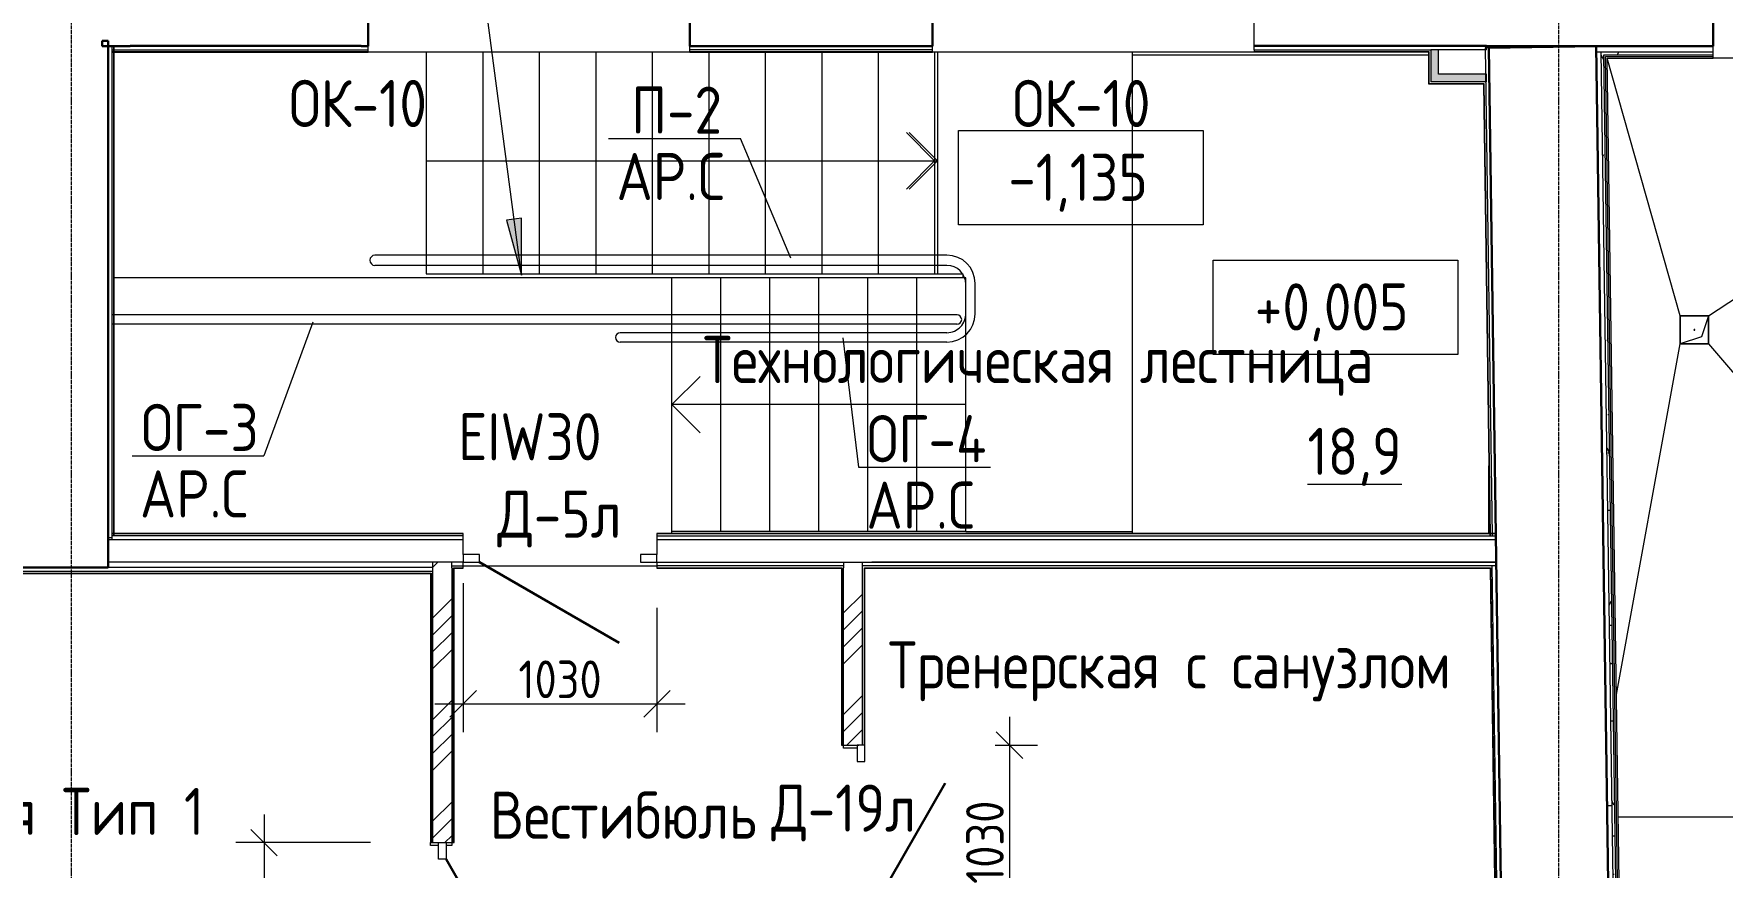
# Model space of a CAD drawing. Header units: millimetres. Extents: x -11345 to 411485, y -9810 to 73012.
# Drawn here: x 62404 to 71372, y 15785 to 20207 of the extents above; entities that cross this region are included whole.
import ezdxf

# ---------------------------------------------------------------- set-up
doc = ezdxf.new("R2010")
doc.units = ezdxf.units.MM
doc.linetypes.add('ADSK_Линия сетки', pattern=[25, 20, -2.5, 0, -2.5])
for name, color, linetype, lineweight in [('Аннотация', 7, 'Continuous', 18), ('Двери', 7, 'Continuous', 9), ('Лестницы', 7, 'Continuous', 9), ('Марки дверей', 7, 'Continuous', 20), ('Марки окон', 7, 'Continuous', 20), ('Марки помещений', 7, 'Continuous', 20), ('Обобщенные модели', 7, 'Continuous', 18), ('Оси', 253, 'Continuous', 9), ('Отметки', 7, 'Continuous', 9), ('Перекрытие', 7, 'Continuous', 9), ('Размеры', 7, 'Continuous', 5), ('Стены внутренние', 7, 'Continuous', 18), ('Стены наружные', 7, 'Continuous', 18), ('Стены несущие', 7, 'Continuous', 30), ('Стены отделка', 7, 'Continuous', 30), ('Стены перегородки', 7, 'Continuous', 30), ('Стены штриховка', 7, 'Continuous', 9), ('Стрелки вверх', 7, 'Continuous', 18)]:
    doc.layers.add(name, color=color, linetype=linetype, lineweight=lineweight)
doc.layers.add('Линии', color=7, linetype='Continuous', lineweight=9, true_color=0x00a600)
doc.styles.add('GOST Common_2', font='GOST_Common.ttf', dxfattribs={"width": 0.9, "height": 250})
doc.styles.add('GOST Common_3', font='GOST_Common.ttf', dxfattribs={"width": 0.9, "height": 250})
doc.styles.add('GOST Common_7', font='GOST_Common.ttf', dxfattribs={"width": 0.9, "height": 200})
doc.dimstyles.new('ADSK_Основной_2_мм', dxfattribs={"dimscale": 304.8, "dimtxt": 201.142999, "dimasz": 0.463911, "dimexe": 0.492126, "dimexo": 0.492126, "dimgap": 0.098425, "dimtad": 1, "dimrnd": 0.01, "dimdsep": 46, "dimtxsty": 'GOST Common_7', "dimblk1": 'OBLIQUE', "dimblk2": 'OBLIQUE', "dimsah": 1, "dimcen": 0.09, "dimdle": 0.492126, "dimazin": 2, "dimtfac": 1, "dimtdec": 4, "dimtix": 1, "dimtmove": 0, "dimatfit": 3, "dimfxl": 1, "dimtvp": 1, "dimtolj": 1, "dimtzin": 0, "dimlwd": 20, "dimlwe": 20, "dimarcsym": 2})
pattern_1 = [(0, (32053.86, 0), (406.4, 101.6), [33.528, -271.272, 33.528, -271.272, -1625.6]), (0, (32053.86, 0), (406.4, 101.6), [-609.6, 33.528, -576.072, 33.528, -271.272, -711.2]), (0, (32053.86, 0), (406.4, 101.6), [-1524, 33.528, -169.672, 33.528, -474.472]), (120, (32206.26, 50.8), (-291.18818, 301.15272), [33.528, -271.272, 33.528, -271.272, -1625.6]), (120, (32206.26, 50.8), (-291.18818, 301.15272), [-609.6, 33.528, -576.072, 33.528, -271.272, -711.2]), (120, (32206.26, 50.8), (-291.18818, 301.15272), [-1524, 33.528, -169.672, 33.528, -474.472]), (240, (32257.06, 254), (-115.21182, -402.75272), [33.528, -271.272, 33.528, -271.272, -1625.6]), (240, (32257.06, 254), (-115.21182, -402.75272), [-609.6, 33.528, -576.072, 33.528, -271.272, -711.2]), (240, (32257.06, 254), (-115.21182, -402.75272), [-1524, 33.528, -169.672, 33.528, -474.472])]

# ---------------------------------------------------------------- blocks, each defined once
blk = doc.blocks.new('АС_Дверь_Однопольная_Алюминиевая - 1000х2100 алюм ост Д27л EIW30-6531411-План 1-го этажа')
at = {"layer": 'Двери'}
for p, q in [((-303, -20), (-390, -20)), ((-390, -20), (-390, -60)), ((-390, -60), (-303, -60)), ((-303, -60), (-303, -20)), ((640, -20), (553, -20)), ((553, -20), (553, -60)), ((553, -60), (640, -60)), ((640, -60), (640, -20))]:
    blk.add_line(p, q, dxfattribs=at)
at = {"layer": 'Двери', "lineweight": 30}
blk.add_line((-303, -60), (438.3, -488), dxfattribs=at)
blk = doc.blocks.new('АС_Дверь_Однопольная_Алюминиевая - 1030х2200 алюм ост с мат_плёнкой Д19л-6540834-План 1-го этажа')
at = {"layer": 'Двери'}
for p, q in [((-303, -5), (-390, -5)), ((-390, -5), (-390, -45)), ((-390, -45), (-303, -45)), ((-303, -45), (-303, -5)), ((640, -5), (553, -5)), ((553, -5), (553, -45)), ((553, -45), (640, -45)), ((640, -45), (640, -5))]:
    blk.add_line(p, q, dxfattribs=at)
at = {"layer": 'Двери', "lineweight": 30}
blk.add_line((-303, -45), (438.3, -473), dxfattribs=at)
blk = doc.blocks.new('АС_Дверь_Однопольная_Алюминиевая - 1030х2200 алюм ост с мат_плёнкой Д19п-6540835-План 1-го этажа')
at = {"layer": 'Двери'}
for p, q in [((-390, -5), (-303, -5)), ((-390, -45), (-390, -5)), ((-303, -45), (-390, -45)), ((-303, -5), (-303, -45)), ((553, -5), (640, -5)), ((553, -45), (553, -5)), ((640, -45), (553, -45)), ((640, -5), (640, -45))]:
    blk.add_line(p, q, dxfattribs=at)
at = {"layer": 'Двери', "lineweight": 30}
blk.add_line((553, -45), (-188.3, -473), dxfattribs=at)
blk = doc.blocks.new('GM_Отверстие прямоугольное _в плите_ - Отверстие-1400855-План 1-го этажа')
at = {"layer": 'Обобщенные модели'}
for p, q in [((-75, -75), (-75, 75)), ((-75, 75), (75, 75)), ((75, 75), (-75, 75)), ((-75, 75), (-75, -75)), ((-75, -75), (-37.5, 37.5)), ((-37.5, 37.5), (75, 75)), ((75, 75), (75, -75)), ((75, -75), (75, 75)), ((75, -75), (-75, -75)), ((-75, -75), (75, -75))]:
    blk.add_line(p, q, dxfattribs=at)
for start, end in [(360, 180), (180, 360), (60, 165), (300, 360), (195, 270)]:
    blk.add_arc((0, 0), 2.5, start, end, dxfattribs=at)
blk = doc.blocks.new('Высотные отметки - Рамка-12095-План 1-го этажа')
at = {"layer": 'Аннотация', "lineweight": 20}
for p, q in [((-6.5, 0), (-6.5, 5)), ((-6.5, 5), (6.5, 5)), ((6.5, 5), (6.5, 0)), ((6.5, 0), (-6.5, 0))]:
    blk.add_line(p, q, dxfattribs=at)
blk = doc.blocks.new('_Oblique')
at = {"color": 0, "linetype": 'ByBlock', "lineweight": -2}
blk.add_line((-0.5, -0.5), (0.5, 0.5), dxfattribs=at)
blk = doc.blocks.new('DIMBLOCK33-План 1-го этажа')
at = {"layer": 'Defpoints', "color": 0, "transparency": 16777216}
for p in [(64683.9, 17442.2), (65713.9, 17311.6), (65713.9, 16651.8)]:
    blk.add_point(p, dxfattribs=at)
at = {"layer": 'Размеры', "color": 0, "transparency": 16777216}
for p, q in [((64683.9, 17292.2), (64683.9, 16501.8)), ((65713.9, 17161.6), (65713.9, 16501.8)), ((64533.9, 16651.8), (65863.9, 16651.8))]:
    blk.add_line(p, q, dxfattribs=at)
at = {"layer": 'Размеры', "color": 0, "transparency": 16777216, "xscale": 141.4, "yscale": 141.4, "zscale": 141.4, "rotation": 180}
blk.add_blockref('_Oblique', (64683.9, 16651.8), dxfattribs=at)
at = {"layer": 'Размеры', "color": 0, "transparency": 16777216, "xscale": 141.4, "yscale": 141.4, "zscale": 141.4}
blk.add_blockref('_Oblique', (65713.9, 16651.8), dxfattribs=at)
at = {"layer": 'Размеры', "color": 0, "lineweight": 20, "transparency": 16777216, "insert": (65198.9, 16781.8), "char_height": 200, "width": 560.473, "attachment_point": 5, "style": 'GOST Common_7'}
blk.add_mtext('\\A1;1030', dxfattribs=at)
blk = doc.blocks.new('DIMBLOCK34-План 1-го этажа')
at = {"layer": 'Defpoints', "color": 0, "transparency": 16777216}
for p in [(67360.6, 16431.9), (67360.6, 15401.9), (67585.7, 15401.9)]:
    blk.add_point(p, dxfattribs=at)
at = {"layer": 'Размеры', "color": 0, "transparency": 16777216}
for p, q in [((67585.7, 16581.9), (67585.7, 15251.9)), ((67510.6, 16431.9), (67735.7, 16431.9)), ((67510.6, 15401.9), (67735.7, 15401.9))]:
    blk.add_line(p, q, dxfattribs=at)
at = {"layer": 'Размеры', "color": 0, "transparency": 16777216, "xscale": 141.4, "yscale": 141.4, "zscale": 141.4}
for p, rotation in [((67585.7, 16431.9), 90), ((67585.7, 15401.9), 270)]:
    blk.add_blockref('_Oblique', p, dxfattribs=dict(at, rotation=rotation))
at = {"layer": 'Размеры', "color": 0, "lineweight": 20, "transparency": 16777216, "insert": (67455.7, 15916.9), "char_height": 200, "width": 560.473, "attachment_point": 5, "rotation": 90, "style": 'GOST Common_7'}
blk.add_mtext('\\A1;1030', dxfattribs=at)
blk = doc.blocks.new('DIMBLOCK36-План 1-го этажа')
at = {"layer": 'Defpoints', "color": 0, "transparency": 16777216}
for p in [(64343, 15915), (63626.7, 14885), (64343, 14885)]:
    blk.add_point(p, dxfattribs=at)
at = {"layer": 'Размеры', "color": 0, "transparency": 16777216}
for p, q in [((63626.7, 16065), (63626.7, 14735)), ((64193, 15915), (63476.7, 15915)), ((64193, 14885), (63476.7, 14885))]:
    blk.add_line(p, q, dxfattribs=at)
at = {"layer": 'Размеры', "color": 0, "transparency": 16777216, "xscale": 141.4, "yscale": 141.4, "zscale": 141.4}
for p, rotation in [((63626.7, 15915), 90), ((63626.7, 14885), 270)]:
    blk.add_blockref('_Oblique', p, dxfattribs=dict(at, rotation=rotation))
at = {"layer": 'Размеры', "color": 0, "lineweight": 20, "transparency": 16777216, "insert": (63496.7, 15400), "char_height": 200, "width": 560.473, "attachment_point": 5, "rotation": 90, "style": 'GOST Common_7'}
blk.add_mtext('\\A1;1030', dxfattribs=at)
blk = doc.blocks.new('ADSK_Аннотация_Текст_сВыноской - Текст с выноской 2-3161909-План 1-го этажа')
at = {"layer": 'Аннотация', "lineweight": 20}
blk.add_line((-3.5, 0), (3.5, 0), dxfattribs=at)
blk = doc.blocks.new('оси')
at = {"layer": 'Оси', "linetype": 'ADSK_Линия сетки'}
for p, q in [((37050, -6855.047), (37050, 46377.998)), ((44950, -6855.047), (44950, 23167.827))]:
    blk.add_line(p, q, dxfattribs=at)

msp = doc.modelspace()

# ---------------------------------------------------------------- hatches: boundary and pattern name
at = {"layer": 'Аннотация', "lineweight": 9}
msp.add_hatch(color=256, dxfattribs=at).paths.add_polyline_path([(64993.50912, 18926.853), (64993.44261, 19229.44168), (64915.12917, 19219.11401)])
at = {"layer": 'Стены внутренние'}
for points in [[(69863.86393, 19993.06599), (69863.86393, 20122.56599), (69823.86393, 20122.56599), (69823.86393, 19993.06599)], [(70112.11472, 19953.06599), (70114.69786, 19953.71949), (70114.13013, 19993.06599), (69823.86393, 19993.06599), (69823.86393, 19953.06599), (70104.85054, 19953.06599)]]:
    msp.add_hatch(color=256, dxfattribs=at).paths.add_polyline_path(points)
at = {"layer": 'Стены внутренние', "lineweight": 9}
h = msp.add_hatch(dxfattribs=at)
h.set_pattern_fill('FP_12', color=256, style=0, pattern_type=2)
h.set_pattern_definition(pattern_1)
h.paths.add_polyline_path([(70834.59191, 12686.91846), (70849.59035, 12687.13483), (70742.7277, 20094.79635), (70727.72926, 20094.57998), (70830.0103, 13004.51296)])
h = msp.add_hatch(dxfattribs=at)
h.set_pattern_fill('FP_12', color=256, style=0, pattern_type=2)
h.set_pattern_definition(pattern_1)
h.paths.add_polyline_path([(73392.86393, 20096.31798), (73398.86393, 20096.79651), (73398.86393, 20106.31798), (73411.86393, 20106.31798), (73411.86393, 20111.31798), (73004.36487, 20111.31798), (73004.36487, 20096.31798), (73383.86393, 20096.31798)])
h.paths.add_polyline_path([(70858.58941, 20096.31798), (71323.36487, 20096.31798), (71323.36487, 20111.31798), (70744.22754, 20111.31798), (70744.22754, 20096.31798), (70849.59035, 20096.31798)])
at = {"layer": 'Стены внутренние'}
h = msp.add_hatch(dxfattribs=at)
h.set_pattern_fill('ANSI34', color=256, scale=20, style=0)
h.paths.add_polyline_path([(64623.86393, 17403.9377), (64523.86393, 17403.9377), (64523.86393, 15915), (64623.86393, 15915)])
h.paths.add_polyline_path([(64623.86393, 14885), (64523.86393, 14885), (64523.86393, 13297.53829), (64623.86393, 13297.33487), (64623.86393, 13300)])
h = msp.add_hatch(dxfattribs=at)
h.set_pattern_fill('ANSI34', color=256, scale=20, style=0)
h.paths.add_polyline_path([(66805.18618, 17403.9377), (66705.18618, 17403.9377), (66705.18618, 16431.93741), (66805.18618, 16431.93741)])
h.paths.add_polyline_path([(66805.18618, 15401.93741), (66777.18618, 15401.93741), (66705.18618, 15401.93741), (66705.18618, 14806.9802), (66805.18618, 14806.9802)])

# ---------------------------------------------------------------- linework, layer by layer
at = {"layer": 'Аннотация', "lineweight": 9}
for p, q in [((64993.50912, 18926.853), (64002.50942, 26441.47938)), ((64993.44261, 19229.44168), (64915.12917, 19219.11401)), ((64915.12917, 19219.11401), (64993.50912, 18926.853)), ((64993.50912, 18926.853), (64993.44261, 19229.44168))]:
    msp.add_line(p, q, dxfattribs=at)
at = {"layer": 'Аннотация', "lineweight": 20}
for p, q in [((66425.62891, 19016.99668), (66156.95925, 19651.87856)), ((63885.84527, 18676.95665), (63625.99933, 17967.55013)), ((66700.50139, 18594.42621), (66784.76133, 17908.00902))]:
    msp.add_line(p, q, dxfattribs=at)
at = {"layer": 'Лестницы'}
for p, q in [((64488.54826, 20110.56599), (64488.54826, 18932.99387)), ((64488.54826, 20110.56599), (64488.54826, 18932.99387)), ((64788.54826, 20110.56599), (64788.54826, 18932.99387)), ((64788.54826, 20110.56599), (64788.54826, 18932.99387)), ((65088.54826, 20110.56599), (65088.54826, 18932.99387)), ((65088.54826, 20110.56599), (65088.54826, 18932.99387)), ((65388.54826, 20110.56599), (65388.54826, 18932.99387)), ((65388.54826, 20110.56599), (65388.54826, 18932.99387)), ((65688.54826, 20110.56599), (65688.54826, 18932.99387)), ((65688.54826, 20110.56599), (65688.54826, 18932.99387)), ((65988.54826, 20110.72026), (65988.54826, 18932.99387)), ((65988.54826, 20110.72026), (65988.54826, 18932.99387)), ((66288.54826, 20110.56599), (66288.54826, 18932.99387)), ((66288.54826, 20110.56599), (66288.54826, 18932.99387)), ((66588.54826, 20110.56599), (66588.54826, 18932.99387)), ((66588.54826, 20110.56599), (66588.54826, 18932.99387)), ((66888.54826, 20110.56599), (66888.54826, 18932.99387)), ((66888.54826, 20110.56599), (66888.54826, 18932.99387)), ((67188.54826, 20110.56599), (67188.54826, 18932.99387)), ((64488.54826, 18932.99387), (64788.54826, 18932.99387)), ((64788.54826, 18932.99387), (65088.54826, 18932.99387)), ((65088.54826, 18932.99387), (65388.54826, 18932.99387)), ((65388.54826, 18932.99387), (65688.54826, 18932.99387)), ((65688.54826, 18932.99387), (65988.54826, 18932.99387)), ((65988.54826, 18932.99387), (66288.54826, 18932.99387)), ((66288.54826, 18932.99387), (66588.54826, 18932.99387)), ((66588.54826, 18932.99387), (66888.54826, 18932.99387)), ((66888.54826, 18932.99387), (67188.54826, 18932.99387)), ((67188.54826, 18932.99387), (67203.54826, 18932.99387)), ((65793.54826, 17565.61573), (65793.54826, 18912.99387)), ((66053.54826, 18912.99387), (65793.54826, 18912.99387)), ((66313.54826, 18912.99387), (66053.54826, 18912.99387)), ((66053.54826, 17565.61573), (66053.54826, 18912.99387)), ((66053.54826, 17565.61573), (66053.54826, 18912.99387)), ((66573.54826, 18912.99387), (66313.54826, 18912.99387)), ((66313.54826, 17565.61573), (66313.54826, 18912.99387)), ((66313.54826, 17565.61573), (66313.54826, 18912.99387)), ((66833.54826, 18912.99387), (66573.54826, 18912.99387)), ((66573.54826, 17565.61573), (66573.54826, 18912.99387)), ((66573.54826, 17565.61573), (66573.54826, 18912.99387)), ((67093.54826, 18912.99387), (66833.54826, 18912.99387)), ((66833.54826, 17565.61573), (66833.54826, 18912.99387)), ((66833.54826, 17565.61573), (66833.54826, 18912.99387)), ((67353.54826, 18912.99387), (67093.54826, 18912.99387)), ((67093.54826, 17565.61573), (67093.54826, 18912.99387)), ((67093.54826, 17565.61573), (67093.54826, 18912.99387)), ((67353.54826, 17565.61573), (67353.54826, 18912.99387)), ((67353.54826, 17565.61573), (67353.54826, 18912.99387)), ((66053.54826, 17565.61573), (65793.54826, 17565.61573)), ((66313.54826, 17565.61573), (66053.54826, 17565.61573)), ((66573.54826, 17565.61573), (66313.54826, 17565.61573)), ((66833.54826, 17565.61573), (66573.54826, 17565.61573)), ((67093.54826, 17565.61573), (66833.54826, 17565.61573)), ((67353.54826, 17565.61573), (67093.54826, 17565.61573))]:
    msp.add_line(p, q, dxfattribs=at)
at = {"layer": 'Линии', "color": 7, "lineweight": 18}
for p, q in [((67253.8836, 19032.56599), (64216.18389, 19032.56599)), ((67253.8836, 18977.99387), (64216.18389, 18977.99387)), ((67353.77902, 18725.80052), (67353.77902, 18887.56599)), ((67403.8836, 18721.22839), (67403.8836, 18887.56599)), ((67308.86393, 18715.61573), (62818.86393, 18715.61573)), ((67308.86393, 18665.61573), (62818.86393, 18665.61573)), ((67253.8836, 18621.22839), (65518.5513, 18621.22839)), ((67253.8836, 18571.22839), (65518.5513, 18571.22839))]:
    msp.add_line(p, q, dxfattribs=at)
for centre, radius, start, end in [((64216.18389, 19005.27993), 27.28606, 90, 270), ((67253.8836, 18882.56599), 150, 360, 90), ((67253.8836, 18877.99387), 100, 360, 90), ((67253.8836, 18721.22839), 100, 270, 2.620547476), ((67253.8836, 18721.22839), 150, 270, 360), ((67307.13357, 18690.61573), 25, 270, 90), ((65518.5513, 18596.22839), 25, 90, 270)]:
    msp.add_arc(centre, radius, start, end, dxfattribs=at)
at = {"layer": 'Перекрытие'}
for p, q in [((67203.54826, 20110.56599), (67203.54826, 18932.99387)), ((68238.54826, 20110.56599), (68238.54826, 17555.9377)), ((69812.07328, 20093.03236), (68238.54826, 20093.03236)), ((71148.86393, 18711.31798), (70760.96729, 20078.31798)), ((71298.86393, 18711.31798), (73383.86393, 20078.31798)), ((67203.54826, 18932.99387), (67338.54826, 18932.99387)), ((67338.54826, 18932.99387), (67338.54826, 18912.99387)), ((65793.54826, 18912.99387), (62830.86393, 18912.99387)), ((65793.54826, 17555.9377), (65793.54826, 18912.99387)), ((70809.69583, 16700.48125), (71148.86393, 18561.31798)), ((71298.86393, 18561.31798), (72557.63703, 17091.8985)), ((70132.11264, 17555.92101), (70132.11264, 17915.04278)), ((67353.54826, 17565.61573), (68238.54826, 17565.61573)), ((70171.48545, 17403.72973), (70169.58729, 17403.72973)), ((64683.86393, 17383.9377), (65713.86393, 17383.9377)), ((66705.18618, 16416.93741), (66705.18618, 16431.93741)), ((66777.18618, 16416.93741), (66705.18618, 16416.93741)), ((70785.21212, 16109.8985), (70760.20952, 16109.8985)), ((71978.86393, 16050.8985), (70818.21556, 16050.8985)), ((64511.86393, 15900), (64511.86393, 15915)), ((64553.86393, 15900), (64511.86393, 15900)), ((64623.86393, 15900), (64593.86393, 15900)), ((64623.86393, 15915), (64623.86393, 15900))]:
    msp.add_line(p, q, dxfattribs=at)
at = {"layer": 'Стены внутренние'}
for p, q in [((68886.08412, 20122.56599), (68886.08412, 20391.31798)), ((73003.36487, 20078.31798), (71323.36487, 20078.31798))]:
    msp.add_line(p, q, dxfattribs=at)
at = {"layer": 'Стены наружные'}
for p, q in [((65889.21715, 20110.56599), (64179.21715, 20110.56599)), ((68886.08412, 20110.56599), (67176.95974, 20110.56599)), ((68886.08412, 20122.56599), (68886.08412, 20110.56599))]:
    msp.add_line(p, q, dxfattribs=at)
at = {"layer": 'Стены несущие'}
for p, q in [((64179.21715, 20141.31798), (64179.21715, 20391.31798)), ((65889.21715, 20391.31798), (65889.21715, 20141.31798)), ((67176.95974, 20141.31798), (67176.95974, 20391.31798)), ((71323.36487, 20141.31798), (71323.36487, 20391.31798)), ((62798.86393, 20169.45092), (62767.27928, 20169.45092)), ((62767.27928, 20169.45092), (62767.36649, 20141.31798)), ((62767.36649, 20141.31798), (62915.78622, 20141.31798)), ((62798.86393, 17374.45092), (62798.86393, 20169.45092)), ((62915.78622, 20141.31798), (62915.78622, 20142.56599)), ((62915.78622, 20142.56599), (64142.39311, 20142.56599)), ((64179.21715, 20141.31798), (64142.39311, 20141.31798)), ((67176.95974, 20141.31798), (65889.21715, 20141.31798)), ((70118.86393, 20142.56599), (68886.08412, 20142.56599)), ((70118.86393, 20141.31798), (70118.86393, 20142.56599)), ((71323.36487, 20141.31798), (70118.86393, 20141.31798)), ((70702.05334, 20141.2543), (70132.11264, 20133.03236)), ((70132.11264, 20133.03236), (70230.88869, 13285.92896)), ((70810.11242, 12650.65647), (70702.05334, 20141.2543)), ((49866.26079, 17374.45092), (62798.86393, 17374.45092))]:
    msp.add_line(p, q, dxfattribs=at)
at = {"layer": 'Стены отделка', "lineweight": 9}
for p, q in [((62818.86393, 20141.31798), (62818.86393, 17523.9377)), ((62818.86393, 20110.56599), (64179.21715, 20110.56599)), ((62830.86393, 17543.9377), (62830.86393, 20141.31798)), ((62915.78622, 20141.31798), (64142.39311, 20141.31798)), ((64179.21715, 20110.56599), (64179.21715, 20141.31798)), ((65889.21715, 20110.56599), (65889.21715, 20141.31798)), ((65889.21715, 20122.56599), (65890.21715, 20122.56599)), ((65889.21715, 20110.56599), (67176.95974, 20110.56599)), ((67176.95974, 20110.56599), (67176.95974, 20141.31798)), ((70118.86393, 20141.31798), (68886.08412, 20141.31798)), ((69811.86393, 20110.56599), (68886.08412, 20110.56599)), ((69811.86393, 20110.56599), (69811.86393, 19943.06599)), ((69823.86393, 20122.56599), (69823.86393, 19953.06599)), ((70118.86393, 20122.56599), (69823.86393, 20122.56599)), ((69863.86393, 19993.06599), (69863.86393, 20122.56599)), ((70132.11264, 20133.03236), (70112.11472, 20132.74381)), ((70112.11472, 20132.74381), (70149.47272, 17543.64915)), ((70118.86393, 20122.56599), (70118.86393, 20141.31798)), ((70169.47064, 17543.9377), (70132.11264, 20133.03236)), ((70702.05242, 20111.31798), (70744.22754, 20111.31798)), ((70727.4878, 20111.31798), (70834.59191, 12686.91846)), ((71323.36487, 20078.31798), (71323.36487, 20141.31798)), ((70867.58847, 12687.39447), (70760.96729, 20078.31798)), ((70760.96729, 20078.31798), (71323.36487, 20078.31798)), ((69813.86393, 19941.06599), (70102.87919, 19941.06599)), ((70118.86393, 19953.06599), (69823.86393, 19953.06599)), ((70118.86393, 19993.06599), (69863.86393, 19993.06599)), ((70102.87919, 19941.06599), (70137.46731, 17543.9377)), ((70118.86393, 19953.06599), (70118.86393, 19993.06599)), ((62798.86393, 17533.9377), (62818.86393, 17533.9377)), ((64683.86393, 17555.9377), (62818.86393, 17555.9377)), ((64683.86393, 17523.9377), (64683.86393, 17555.9377)), ((65713.86393, 17555.9377), (65713.86393, 17523.9377)), ((70169.28971, 17555.9377), (65713.86393, 17555.9377)), ((65713.86393, 17543.9377), (65798.86393, 17543.9377)), ((65713.86393, 17523.9377), (65713.86393, 17523.9377)), ((70149.47272, 17543.64915), (70169.47064, 17543.9377)), ((70171.48245, 17543.9377), (70169.46282, 17543.9377)), ((70171.48245, 17523.9377), (70171.48245, 17543.9377)), ((64623.86393, 17373.9377), (64623.86393, 17403.9377)), ((64683.86393, 17371.9377), (64683.86393, 17403.9377)), ((65713.86393, 17403.9377), (65713.86393, 17371.9377)), ((66705.18618, 17403.9377), (66705.18618, 17373.9377)), ((70169.58729, 17403.72973), (66855.18618, 17403.72973)), ((70169.58729, 17383.72973), (70169.58729, 17403.72973)), ((64523.86393, 17354.45092), (56506.36393, 17354.45092)), ((59818.86393, 17342.45092), (64511.86393, 17342.45092)), ((64523.86393, 17374.45092), (62798.86393, 17374.45092)), ((64511.86393, 17342.45092), (64511.86393, 15915)), ((64635.86393, 17371.9377), (64683.86393, 17371.9377)), ((64635.86393, 15915), (64635.86393, 17371.9377)), ((65798.86393, 17383.9377), (65713.86393, 17383.9377)), ((65713.86393, 17371.9377), (66693.18618, 17371.9377)), ((66693.18618, 17371.9377), (66693.18618, 16431.93741)), ((70169.58729, 17383.72973), (66805.18618, 17383.72973)), ((66817.18618, 16431.93741), (66817.18618, 17371.72973)), ((66817.18618, 17371.72973), (70138.35597, 17371.72973)), ((70138.35597, 17371.72973), (70176.17247, 14818.9802)), ((70210.96684, 13280.36804), (70150.17952, 17383.72973)), ((70170.18171, 17383.72973), (70150.1839, 17383.43348)), ((70230.96464, 13280.66429), (70170.18171, 17383.72973)), ((66693.18618, 16431.93741), (66785.18618, 16431.93741)), ((64511.86393, 15915), (64553.86393, 15915)), ((64593.86393, 15915), (64635.86393, 15915))]:
    msp.add_line(p, q, dxfattribs=at)
at = {"layer": 'Стены перегородки', "lineweight": 18}
for p, q in [((62798.86393, 17523.9377), (64683.86393, 17523.9377)), ((64683.86393, 17443.9377), (64683.86393, 17523.9377)), ((65713.86393, 17523.9377), (65713.86393, 17443.9377)), ((65713.86393, 17523.9377), (70171.48245, 17523.9377)), ((70171.48245, 17403.9377), (70171.48245, 17523.9377)), ((64683.86393, 17403.9377), (62798.86393, 17403.9377)), ((65713.86393, 17403.9377), (70171.48245, 17403.9377))]:
    msp.add_line(p, q, dxfattribs=at)
at = {"layer": 'Стены штриховка'}
for p, q in [((62818.86393, 20122.56599), (64179.21715, 20122.56599)), ((62818.86393, 20112.56599), (64179.21715, 20112.56599)), ((62828.86393, 17543.9377), (62828.86393, 20141.31798)), ((65889.21715, 20112.56599), (67176.95974, 20112.56599)), ((67176.95974, 20122.56599), (65890.21715, 20122.56599)), ((68886.08412, 20122.56599), (69823.86393, 20122.56599)), ((68886.08412, 20112.56599), (69813.86393, 20112.56599)), ((69813.86393, 20112.56599), (69813.86393, 19941.06599)), ((70742.70575, 20096.31798), (71323.36487, 20096.31798)), ((70849.59035, 12687.13483), (70742.70575, 20096.31798)), ((70744.22754, 20111.31798), (71323.36487, 20111.31798)), ((70751.83652, 20087.31798), (71323.36487, 20087.31798)), ((70858.58941, 12687.26465), (70751.83652, 20087.31798)), ((69811.86393, 19943.06599), (70104.85054, 19943.06599)), ((69811.86393, 19943.06599), (69811.86393, 19941.06599)), ((69811.86393, 19941.06599), (69813.86393, 19941.06599)), ((70104.85054, 19943.06599), (70139.46751, 17543.9377)), ((64683.86393, 17553.9377), (62818.86393, 17553.9377)), ((64683.86393, 17543.9377), (62818.86393, 17543.9377)), ((70169.31856, 17553.9377), (65713.86393, 17553.9377)), ((65798.86393, 17543.9377), (70169.46282, 17543.9377)), ((64523.86393, 15915), (64523.86393, 17403.9377)), ((66805.18618, 16431.93741), (66805.18618, 17403.9377)), ((59818.86393, 17344.45092), (64513.86393, 17344.45092)), ((64513.86393, 17344.45092), (64513.86393, 15915)), ((64623.86393, 17383.9377), (64683.86393, 17383.9377)), ((64623.86393, 17373.9377), (64623.86393, 15915)), ((64633.86393, 17373.9377), (64683.86393, 17373.9377)), ((64633.86393, 15915), (64633.86393, 17373.9377)), ((65713.86393, 17373.9377), (66695.18618, 17373.9377)), ((66705.18618, 17383.9377), (65798.86393, 17383.9377)), ((66695.18618, 17373.9377), (66695.18618, 16431.93741)), ((66705.18618, 16431.93741), (66705.18618, 17373.9377)), ((66815.18618, 16431.93741), (66815.18618, 17373.72973)), ((66815.18618, 17373.72973), (70140.32656, 17373.72973)), ((70140.32656, 17373.72973), (70178.20232, 14816.9802))]:
    msp.add_line(p, q, dxfattribs=at)
at = {"layer": 'Стрелки вверх'}
for p, q in [((67188.54826, 19532.99387), (67038.54826, 19682.99387)), ((67203.54826, 19532.99387), (67053.54826, 19682.99387)), ((64488.54826, 19532.99387), (64788.54826, 19532.99387)), ((64788.54826, 19532.99387), (65088.54826, 19532.99387)), ((65088.54826, 19532.99387), (65388.54826, 19532.99387)), ((65388.54826, 19532.99387), (65688.54826, 19532.99387)), ((65688.54826, 19532.99387), (65988.54826, 19532.99387)), ((65988.54826, 19532.99387), (66288.54826, 19532.99387)), ((66288.54826, 19532.99387), (66588.54826, 19532.99387)), ((66588.54826, 19532.99387), (66888.54826, 19532.99387)), ((66888.54826, 19532.99387), (67188.54826, 19532.99387)), ((67188.54826, 19532.99387), (67038.54826, 19382.99387)), ((67203.54826, 19532.99387), (67053.54826, 19382.99387)), ((67188.54826, 19532.99387), (67203.54826, 19532.99387)), ((65793.54826, 18239.3048), (65943.54826, 18389.3048)), ((66053.54826, 18239.3048), (65793.54826, 18239.3048)), ((65793.54826, 18239.3048), (65943.54826, 18089.3048)), ((66313.54826, 18239.3048), (66053.54826, 18239.3048)), ((66573.54826, 18239.3048), (66313.54826, 18239.3048)), ((66833.54826, 18239.3048), (66573.54826, 18239.3048)), ((67093.54826, 18239.3048), (66833.54826, 18239.3048)), ((67353.54826, 18239.3048), (67093.54826, 18239.3048))]:
    msp.add_line(p, q, dxfattribs=at)

# ---------------------------------------------------------------- block references
msp.add_blockref('оси', (25553.42928, -2155))
at = {"layer": 'Аннотация', "lineweight": 20, "xscale": 100, "yscale": 100, "zscale": 100}
for p in [(65806.95925, 19651.87856), (63275.99933, 17967.55013), (67134.76133, 17908.00902)]:
    msp.add_blockref('ADSK_Аннотация_Текст_сВыноской - Текст с выноской 2-3161909-План 1-го этажа', p, dxfattribs=at)
at = {"layer": 'Двери'}
msp.add_blockref('АС_Дверь_Однопольная_Алюминиевая - 1000х2100 алюм ост Д27л EIW30-6531411-План 1-го этажа', (65073.86393, 17463.9377), dxfattribs=at)
at = {"layer": 'Двери', "rotation": 89.9999999999999}
for name, p in [('АС_Дверь_Однопольная_Алюминиевая - 1030х2200 алюм ост с мат_плёнкой Д19л-6540834-План 1-го этажа', (66772.18618, 15791.93741)), ('АС_Дверь_Однопольная_Алюминиевая - 1030х2200 алюм ост с мат_плёнкой Д19п-6540835-План 1-го этажа', (64548.86393, 15275))]:
    msp.add_blockref(name, p, dxfattribs=at)
at = {"layer": 'Обобщенные модели', "rotation": 180}
msp.add_blockref('GM_Отверстие прямоугольное _в плите_ - Отверстие-1400855-План 1-го этажа', (71223.86393, 18636.31798), dxfattribs=at)
at = {"layer": 'Отметки', "lineweight": 20, "xscale": 99.99999999999993, "yscale": 99.99999999999993, "zscale": 99.99999999999993}
for p in [(67965.52847, 19194.13254), (69317.6204, 18506.148)]:
    msp.add_blockref('Высотные отметки - Рамка-12095-План 1-го этажа', p, dxfattribs=at)

# ---------------------------------------------------------------- texts
at = {"layer": 'Аннотация', "lineweight": 9, "char_height": 250, "line_spacing_factor": 1.022766, "style": 'GOST Common_2'}
for s, insert, width, attachment_point in [('\\pxqc,t4.572,9.144,13.716,18.288,22.86,27.432,32.004,36.576,41.148,45.72,50.292,54.864,59.436,64.008,68.58,73.152,77.724,82.296,86.868,91.44,96.012,100.584,105.156,109.728,114.3,118.872,123.444,128.016,132.588,137.16,141.732,146.304;{П-2}', (65818.2125, 19802.23964), 505.8, 5), ('\\pxqc,t4.572,9.144,13.716,18.288,22.86,27.432,32.004,36.576,41.148,45.72,50.292,54.864,59.436,64.008,68.58,73.152,77.724,82.296,86.868,91.44,96.012,100.584,105.156,109.728,114.3,118.872,123.444,128.016,132.588,137.16,141.732,146.304;{АР.С}', (65786.9625, 19574.92056), 612.9, 2), ('\\pxqc,t4.572,9.144,13.716,18.288,22.86,27.432,32.004,36.576,41.148,45.72,50.292,54.864,59.436,64.008,68.58,73.152,77.724,82.296,86.868,91.44,96.012,100.584,105.156,109.728,114.3,118.872,123.444,128.016,132.588,137.16,141.732,146.304;{ОГ-3}', (63286.80258, 18117.91121), 666.9, 5), ('\\pxqc,t4.572,9.144,13.716,18.288,22.86,27.432,32.004,36.576,41.148,45.72,50.292,54.864,59.436,64.008,68.58,73.152,77.724,82.296,86.868,91.44,96.012,100.584,105.156,109.728,114.3,118.872,123.444,128.016,132.588,137.16,141.732,146.304;{ОГ-4}', (67145.56459, 18058.3701), 684.9, 5), ('\\pxqc,t4.572,9.144,13.716,18.288,22.86,27.432,32.004,36.576,41.148,45.72,50.292,54.864,59.436,64.008,68.58,73.152,77.724,82.296,86.868,91.44,96.012,100.584,105.156,109.728,114.3,118.872,123.444,128.016,132.588,137.16,141.732,146.304;{АР.С}', (63256.00258, 17890.59214), 612.9, 2), ('\\pxqc,t4.572,9.144,13.716,18.288,22.86,27.432,32.004,36.576,41.148,45.72,50.292,54.864,59.436,64.008,68.58,73.152,77.724,82.296,86.868,91.44,96.012,100.584,105.156,109.728,114.3,118.872,123.444,128.016,132.588,137.16,141.732,146.304;{АР.С}', (67114.76459, 17831.05102), 612.9, 2)]:
    msp.add_mtext(s, dxfattribs=dict(at, insert=insert, width=width, attachment_point=attachment_point))
at = {"layer": 'Аннотация', "color": 1, "lineweight": 9, "true_color": 0xff0000, "insert": (64658.74051, 18193.87389), "char_height": 250, "width": 811.737, "attachment_point": 1, "line_spacing_factor": 1.022766, "style": 'GOST Common_2'}
msp.add_mtext('\\pxt1.44,2.88,4.32,5.76,7.2,8.64,10.08,11.52,12.96,14.4,15.84,17.28,18.72,20.16,21.6,23.04,24.48,25.92,27.36,28.8,30.24,31.68,33.12,34.56,36,37.44,38.88,40.32,41.76,43.2,44.64,46.08;{EIW30}', dxfattribs=at)
at = {"layer": 'Марки дверей', "lineweight": 9, "char_height": 250, "attachment_point": 5, "line_spacing_factor": 1.022766, "style": 'GOST Common_2'}
for s, insert, width in [('\\pxqc,t1.8,3.6,5.4,7.2,9,10.8,12.6,14.4,16.2,18,19.8,21.6,23.4,25.2,27,28.8,30.6,32.4,34.2,36,37.8,39.6,41.4,43.2,45,46.8,48.6,50.4,52.2,54,55.8,57.6;{Д-5л}', (65195.25653, 17632.1655), 690.3), ('\\pxqc,t1.8,3.6,5.4,7.2,9,10.8,12.6,14.4,16.2,18,19.8,21.6,23.4,25.2,27,28.8,30.6,32.4,34.2,36,37.8,39.6,41.4,43.2,45,46.8,48.6,50.4,52.2,54,55.8,57.6;{Д-19л}', (66704.96465, 16072.57091), 803.7)]:
    msp.add_mtext(s, dxfattribs=dict(at, insert=insert, width=width))
at = {"layer": 'Марки окон', "lineweight": 9, "char_height": 250, "width": 797.4, "attachment_point": 5, "line_spacing_factor": 1.022766, "style": 'GOST Common_2'}
for insert in [(64126.06591, 19837.00151), (67968.48874, 19837.00151)]:
    msp.add_mtext('\\pxqc,t1.8,3.6,5.4,7.2,9,10.8,12.6,14.4,16.2,18,19.8,21.6,23.4,25.2,27,28.8,30.6,32.4,34.2,36,37.8,39.6,41.4,43.2,45,46.8,48.6,50.4,52.2,54,55.8,57.6;{ОК-10}', dxfattribs=dict(at, insert=insert))
at = {"layer": 'Марки помещений', "lineweight": 9, "char_height": 250, "attachment_point": 5, "line_spacing_factor": 1.022766, "style": 'GOST Common_2'}
for s, insert, width in [('\\pxqc,t1.8,3.6,5.4,7.2,9,10.8,12.6,14.4,16.2,18,19.8,21.6,23.4,25.2,27,28.8,30.6,32.4,34.2,36,37.8,39.6,41.4,43.2,45,46.8,48.6,50.4,52.2,54,55.8,57.6;{Технологическая лестница}', (67738.86281, 18444.97965), 3845.7), ('\\pxqc,t1.8,3.6,5.4,7.2,9,10.8,12.6,14.4,16.2,18,19.8,21.6,23.4,25.2,27,28.8,30.6,32.4,34.2,36,37.8,39.6,41.4,43.2,45,46.8,48.6,50.4,52.2,54,55.8,57.6;{\\L18,9}', (69419.29702, 17962.37416), 518.4), ('\\pxqc,t1.8,3.6,5.4,7.2,9,10.8,12.6,14.4,16.2,18,19.8,21.6,23.4,25.2,27,28.8,30.6,32.4,34.2,36,37.8,39.6,41.4,43.2,45,46.8,48.6,50.4,52.2,54,55.8,57.6;{Тренерская с санузлом}', (68435.76464, 16824.34743), 3203.1), ('\\pxqc,t1.8,3.6,5.4,7.2,9,10.8,12.6,14.4,16.2,18,19.8,21.6,23.4,25.2,27,28.8,30.6,32.4,34.2,36,37.8,39.6,41.4,43.2,45,46.8,48.6,50.4,52.2,54,55.8,57.6;{Раздевальная Тип 1}', (61942.70325, 16060.73509), 2762.1), ('\\pxqc,t1.8,3.6,5.4,7.2,9,10.8,12.6,14.4,16.2,18,19.8,21.6,23.4,25.2,27,28.8,30.6,32.4,34.2,36,37.8,39.6,41.4,43.2,45,46.8,48.6,50.4,52.2,54,55.8,57.6;{Вестибюль}', (65536.81286, 16060.73509), 1530)]:
    msp.add_mtext(s, dxfattribs=dict(at, insert=insert, width=width))
at = {"layer": 'Отметки', "lineweight": 20, "char_height": 250, "attachment_point": 1, "line_spacing_factor": 1.022761, "style": 'GOST Common_3'}
for s, insert, width in [('-1,135', (67579.59429, 19570.83962), 926.2420193), ('+0,005', (68888.94433, 18882.85508), 1028.8225687)]:
    msp.add_mtext(s, dxfattribs=dict(at, insert=insert, width=width))

# ---------------------------------------------------------------- dimensions: what is measured, and where the dimension line sits
at = {"layer": 'Размеры', "lineweight": 20}
dim = msp.add_linear_dim(base=(65713.86393, 16651.75237), p1=(64683.86393, 17442.17535), p2=(65713.86393, 17311.58047), dimstyle='ADSK_Основной_2_мм', override={"dimpost": '<>', "dimfxl": 1038.246129, "dimlwd": 65535, "dimlwe": 65535}, dxfattribs=at)
dim.commit()
dim.dimension.update_dxf_attribs({"geometry": 'DIMBLOCK33-План 1-го этажа', "text_midpoint": (65198.86393, 16781.75237)})
for base, p1, p2, picture, middle in [((67585.74562, 15401.93741), (67360.63691, 16431.93741), (67360.63691, 15401.93741), 'DIMBLOCK34-План 1-го этажа', (67455.74562, 15916.93741)), ((63626.65851, 14885), (64343.02745, 15915), (64343.02745, 14885), 'DIMBLOCK36-План 1-го этажа', (63496.65851, 15400))]:
    dim = msp.add_linear_dim(base=base, p1=p1, p2=p2, angle=90, dimstyle='ADSK_Основной_2_мм', override={"dimpost": '<>', "dimfxl": 1030, "dimlwd": 65535, "dimlwe": 65535}, dxfattribs=at)
    dim.commit()
    dim.dimension.update_dxf_attribs({"geometry": picture, "text_midpoint": middle})

doc.saveas('drawing.dxf')
